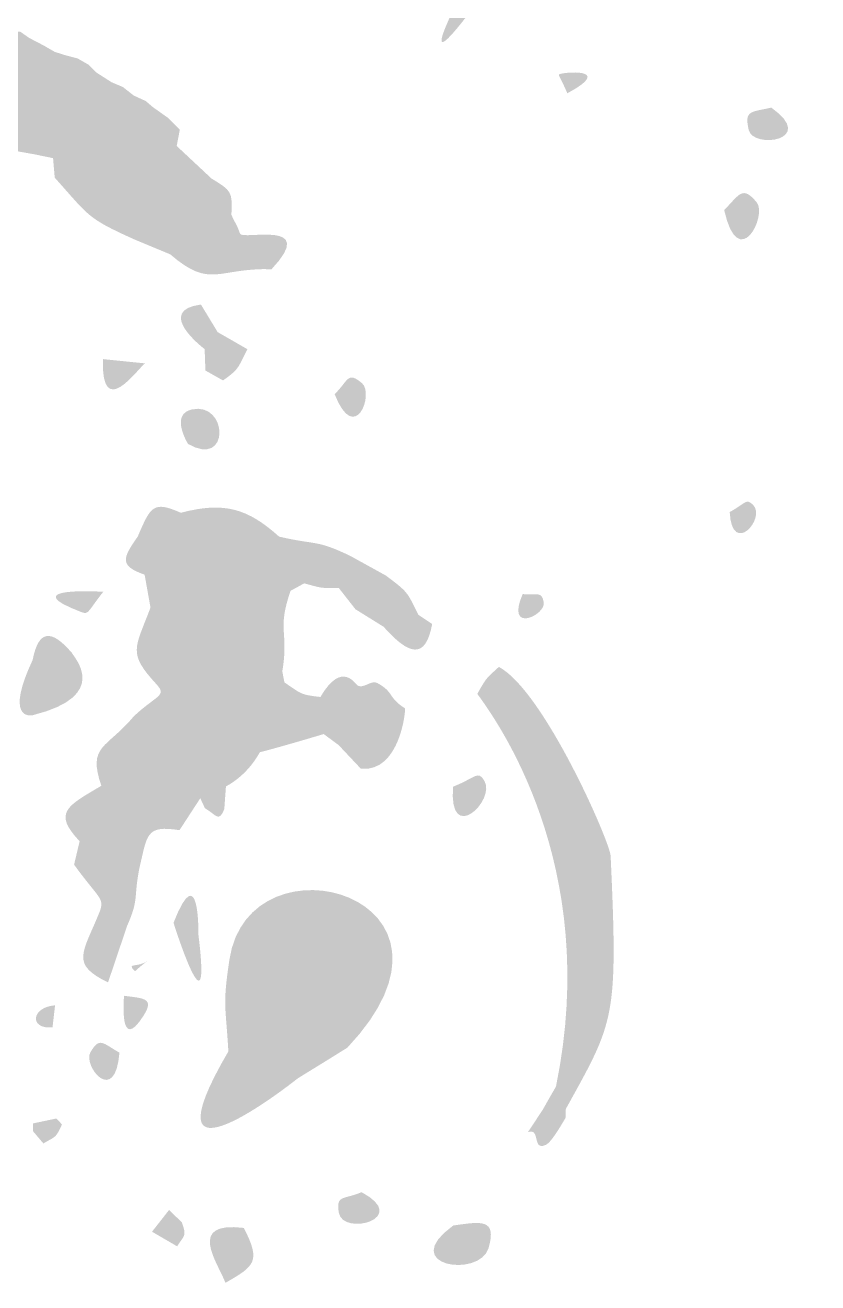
# Model space of a CAD drawing. Header units: millimetres. Extents: x 1296 to 1509, y 27 to 134.
# Drawn here: x 1494.7 to 1506.16, y 91.99 to 110.17 of the extents above; entities that cross this region are included whole.
import ezdxf

# ---------------------------------------------------------------- set-up
doc = ezdxf.new("R2010")
doc.units = ezdxf.units.MM

msp = doc.modelspace()

# ---------------------------------------------------------------- hatches: boundary and pattern name
at = {"true_color": 0x080808, "transparency": 33554687}
h = msp.add_hatch(color=18, dxfattribs=at)
edge = h.paths.add_edge_path(flags=0)
edge.add_spline(control_points=[(1502.505, 113.36), (1502.928, 113.077), (1502.821, 113.008), (1502.856, 112.986), (1502.937, 112.329), (1502.613, 112.473), (1502.252, 111.945), (1498.689, 106.731), (1502.446, 113.261), (1502.505, 113.36)], knot_values=[0, 0, 0, 0, 1, 1, 1, 2, 2, 2, 3, 3, 3, 3], degree=3, periodic=1)
h = msp.add_hatch(color=18, dxfattribs=at)
edge = h.paths.add_edge_path(flags=0)
edge.add_spline(control_points=[(1491.026, 109.14), (1491.026, 109.14), (1490.602, 108.548), (1490.602, 108.548), (1490.138, 107.902), (1490.644, 107.455), (1489.863, 107.319), (1489.281, 107.219), (1489.297, 107.377), (1488.725, 107.277), (1488.725, 107.277), (1488.874, 107.53), (1488.874, 107.53), (1488.874, 107.53), (1488.957, 107.657), (1488.957, 107.657), (1488.708, 108.051), (1488.728, 108.085), (1488.749, 108.12), (1488.964, 108.49), (1489.087, 108.042), (1489.504, 108.157), (1489.504, 108.157), (1489.561, 108.323), (1489.561, 108.323), (1489.561, 108.323), (1489.483, 108.49), (1489.483, 108.49), (1489.483, 108.49), (1489.573, 108.823), (1489.573, 108.823), (1489.573, 108.823), (1489.569, 108.989), (1489.569, 108.989), (1489.151, 109.737), (1489.498, 109.93), (1490.355, 109.845), (1490.355, 109.845), (1490.519, 109.917), (1490.519, 109.917), (1490.519, 109.917), (1490.684, 109.995), (1490.684, 109.995), (1490.684, 109.995), (1490.848, 110.056), (1490.848, 110.056), (1490.848, 110.056), (1491.013, 110.086), (1491.013, 110.086), (1491.013, 110.086), (1491.177, 110.035), (1491.177, 110.035), (1491.177, 110.035), (1491.342, 110.126), (1491.342, 110.126), (1491.342, 110.126), (1491.506, 110.261), (1491.506, 110.261), (1491.506, 110.261), (1491.671, 110.287), (1491.671, 110.287), (1491.671, 110.287), (1491.835, 110.315), (1491.835, 110.315), (1491.835, 110.315), (1492, 110.345), (1492, 110.345), (1492, 110.345), (1492.164, 110.376), (1492.164, 110.376), (1492.164, 110.376), (1492.329, 110.381), (1492.329, 110.381), (1492.329, 110.381), (1492.987, 110.381), (1492.987, 110.381), (1492.987, 110.381), (1493.151, 110.389), (1493.151, 110.389), (1493.151, 110.389), (1493.316, 110.402), (1493.316, 110.402), (1493.316, 110.402), (1493.481, 110.386), (1493.481, 110.386), (1493.481, 110.386), (1493.645, 110.326), (1493.645, 110.326), (1493.645, 110.326), (1493.81, 110.28), (1493.81, 110.28), (1493.81, 110.28), (1493.974, 110.248), (1493.974, 110.248), (1493.974, 110.248), (1494.139, 110.214), (1494.139, 110.214), (1494.139, 110.214), (1494.303, 110.148), (1494.303, 110.148), (1494.303, 110.148), (1494.468, 110.099), (1494.468, 110.099), (1494.468, 110.099), (1494.632, 110.076), (1494.632, 110.076), (1494.632, 110.076), (1494.755, 109.989), (1494.755, 109.989), (1494.755, 109.989), (1494.961, 109.882), (1494.961, 109.882), (1494.961, 109.882), (1495.126, 109.787), (1495.126, 109.787), (1495.126, 109.787), (1495.29, 109.735), (1495.29, 109.735), (1495.29, 109.735), (1495.455, 109.693), (1495.455, 109.693), (1495.455, 109.693), (1495.619, 109.599), (1495.619, 109.599), (1495.619, 109.599), (1495.727, 109.489), (1495.727, 109.489), (1495.727, 109.489), (1495.948, 109.348), (1495.948, 109.348), (1495.948, 109.348), (1496.113, 109.278), (1496.113, 109.278), (1496.113, 109.278), (1496.268, 109.156), (1496.268, 109.156), (1496.268, 109.156), (1496.442, 109.076), (1496.442, 109.076), (1496.442, 109.076), (1496.544, 108.989), (1496.544, 108.989), (1496.544, 108.989), (1496.771, 108.828), (1496.771, 108.828), (1496.771, 108.828), (1496.935, 108.662), (1496.935, 108.662), (1496.935, 108.662), (1496.89, 108.426), (1496.89, 108.426), (1494.715, 108.989), (1494.722, 110.047), (1491.675, 109.806), (1491.615, 109.802), (1491.696, 109.65), (1491.013, 109.451), (1490.989, 109.444), (1491.013, 109.451), (1491.026, 109.14)], knot_values=[0, 0, 0, 0, 1, 1, 1, 2, 2, 2, 3, 3, 3, 4, 4, 4, 5, 5, 5, 6, 6, 6, 7, 7, 7, 8, 8, 8, 9, 9, 9, 10, 10, 10, 11, 11, 11, 12, 12, 12, 13, 13, 13, 14, 14, 14, 15, 15, 15, 16, 16, 16, 17, 17, 17, 18, 18, 18, 19, 19, 19, 20, 20, 20, 21, 21, 21, 22, 22, 22, 23, 23, 23, 24, 24, 24, 25, 25, 25, 26, 26, 26, 27, 27, 27, 28, 28, 28, 29, 29, 29, 30, 30, 30, 31, 31, 31, 32, 32, 32, 33, 33, 33, 34, 34, 34, 35, 35, 35, 36, 36, 36, 37, 37, 37, 38, 38, 38, 39, 39, 39, 40, 40, 40, 41, 41, 41, 42, 42, 42, 43, 43, 43, 44, 44, 44, 45, 45, 45, 46, 46, 46, 47, 47, 47, 48, 48, 48, 49, 49, 49, 50, 50, 50, 51, 51, 51, 52, 52, 52, 53, 53, 53, 53], degree=3, periodic=1)
h = msp.add_hatch(color=18, dxfattribs=at)
edge = h.paths.add_edge_path(flags=0)
edge.add_spline(control_points=[(1491.026, 109.14), (1491.013, 109.451), (1490.989, 109.444), (1491.013, 109.451), (1491.696, 109.65), (1491.615, 109.802), (1491.675, 109.806), (1494.722, 110.047), (1494.715, 108.989), (1496.89, 108.426), (1496.89, 108.426), (1497.393, 107.956), (1497.393, 107.956), (1497.432, 107.657), (1497.646, 107.462), (1497.681, 107.43), (1497.751, 107.277), (1497.75, 107.314), (1497.806, 107.158), (1497.841, 107.059), (1498.949, 107.374), (1498.262, 106.645), (1497.47, 106.666), (1497.389, 106.352), (1496.797, 106.859), (1496.797, 106.859), (1496.271, 107.078), (1496.271, 107.078), (1496.53, 107.37), (1496.452, 107.382), (1496.356, 107.743), (1496.593, 107.947), (1496.663, 107.991), (1496.442, 108.227), (1496.442, 108.227), (1496.277, 108.286), (1496.277, 108.286), (1495.996, 108.069), (1496.024, 108.028), (1495.656, 108.046), (1495.656, 108.046), (1495.102, 108.25), (1495.102, 108.25), (1493.6, 108.578), (1493.501, 108.323), (1492.838, 108.145), (1492.838, 108.145), (1492.648, 108.323), (1492.648, 108.323), (1492.648, 108.323), (1492.73, 108.49), (1492.73, 108.49), (1494.068, 109.136), (1492.309, 109.538), (1491.026, 109.14)], knot_values=[0, 0, 0, 0, 1, 1, 1, 2, 2, 2, 3, 3, 3, 4, 4, 4, 5, 5, 5, 6, 6, 6, 7, 7, 7, 8, 8, 8, 9, 9, 9, 10, 10, 10, 11, 11, 11, 12, 12, 12, 13, 13, 13, 14, 14, 14, 15, 15, 15, 16, 16, 16, 17, 17, 17, 18, 18, 18, 18], degree=3, periodic=1)
h = msp.add_hatch(color=18, dxfattribs=at)
edge = h.paths.add_edge_path(flags=0)
edge.add_spline(control_points=[(1502.539, 109.188), (1502.42, 109.46), (1502.411, 109.438), (1502.42, 109.46), (1502.433, 109.491), (1503.254, 109.571), (1502.539, 109.188)], knot_values=[0, 0, 0, 0, 1, 1, 1, 2, 2, 2, 2], degree=3, periodic=1)
h = msp.add_hatch(color=18, dxfattribs=at)
edge = h.paths.add_edge_path(flags=0)
edge.add_spline(control_points=[(1505.488, 108.981), (1506.161, 108.505), (1505.227, 108.379), (1505.162, 108.657), (1505.093, 108.951), (1505.2, 108.912), (1505.488, 108.981)], knot_values=[0, 0, 0, 0, 1, 1, 1, 2, 2, 2, 2], degree=3, periodic=1)
h = msp.add_hatch(color=18, dxfattribs=at)
edge = h.paths.add_edge_path(flags=0)
edge.add_spline(control_points=[(1495.102, 108.25), (1495.102, 108.25), (1495.656, 108.046), (1495.656, 108.046), (1495.977, 107.79), (1495.936, 107.662), (1496.356, 107.743), (1496.452, 107.382), (1496.53, 107.37), (1496.271, 107.078), (1495.58, 107.389), (1495.623, 107.416), (1495.126, 107.968), (1495.126, 107.968), (1495.102, 108.25), (1495.102, 108.25)], knot_values=[0, 0, 0, 0, 1, 1, 1, 2, 2, 2, 3, 3, 3, 4, 4, 4, 5, 5, 5, 5], degree=3, periodic=1)
h = msp.add_hatch(color=18, dxfattribs=at)
edge = h.paths.add_edge_path(flags=0)
edge.add_spline(control_points=[(1495.656, 108.046), (1496.024, 108.028), (1495.996, 108.069), (1496.277, 108.286), (1496.277, 108.286), (1496.442, 108.227), (1496.442, 108.227), (1496.663, 107.991), (1496.593, 107.947), (1496.356, 107.743), (1495.936, 107.662), (1495.977, 107.79), (1495.656, 108.046)], knot_values=[0, 0, 0, 0, 1, 1, 1, 2, 2, 2, 3, 3, 3, 4, 4, 4, 4], degree=3, periodic=1)
h = msp.add_hatch(color=18, dxfattribs=at)
edge = h.paths.add_edge_path(flags=0)
edge.add_spline(control_points=[(1497.393, 107.956), (1497.685, 107.778), (1497.697, 107.768), (1497.681, 107.43), (1497.646, 107.462), (1497.432, 107.657), (1497.393, 107.956)], knot_values=[0, 0, 0, 0, 1, 1, 1, 2, 2, 2, 2], degree=3, periodic=1)
h = msp.add_hatch(color=18, dxfattribs=at)
edge = h.paths.add_edge_path(flags=0)
edge.add_spline(control_points=[(1504.807, 107.499), (1505.033, 107.732), (1505.072, 107.856), (1505.277, 107.612), (1505.436, 107.423), (1505.013, 106.576), (1504.807, 107.499)], knot_values=[0, 0, 0, 0, 1, 1, 1, 2, 2, 2, 2], degree=3, periodic=1)
h = msp.add_hatch(color=18, dxfattribs=at)
edge = h.paths.add_edge_path(flags=0)
edge.add_spline(control_points=[(1497.483, 105.734), (1497.483, 105.734), (1497.294, 105.489), (1497.294, 105.489), (1497.254, 105.52), (1496.579, 106.045), (1497.238, 106.134), (1497.241, 106.135), (1497.239, 106.135), (1497.483, 105.734)], knot_values=[0, 0, 0, 0, 1, 1, 1, 2, 2, 2, 3, 3, 3, 3], degree=3, periodic=1)
h = msp.add_hatch(color=18, dxfattribs=at)
edge = h.paths.add_edge_path(flags=0)
edge.add_spline(control_points=[(1497.483, 105.734), (1497.912, 105.489), (1497.909, 105.49), (1497.912, 105.489), (1497.771, 105.216), (1497.803, 105.211), (1497.56, 105.036), (1497.56, 105.036), (1497.305, 105.18), (1497.305, 105.18), (1497.305, 105.18), (1497.294, 105.489), (1497.294, 105.489), (1497.294, 105.489), (1497.483, 105.734), (1497.483, 105.734)], knot_values=[0, 0, 0, 0, 1, 1, 1, 2, 2, 2, 3, 3, 3, 4, 4, 4, 5, 5, 5, 5], degree=3, periodic=1)
h = msp.add_hatch(color=18, dxfattribs=at)
edge = h.paths.add_edge_path(flags=0)
edge.add_spline(control_points=[(1495.822, 105.345), (1495.822, 105.345), (1496.432, 105.283), (1496.432, 105.283), (1496.323, 105.205), (1495.798, 104.439), (1495.822, 105.345)], knot_values=[0, 0, 0, 0, 1, 1, 1, 2, 2, 2, 2], degree=3, periodic=1)
h = msp.add_hatch(color=18, dxfattribs=at)
edge = h.paths.add_edge_path(flags=0)
edge.add_spline(control_points=[(1499.173, 104.839), (1499.369, 105.021), (1499.354, 105.181), (1499.57, 104.996), (1499.748, 104.842), (1499.468, 104.088), (1499.173, 104.839)], knot_values=[0, 0, 0, 0, 1, 1, 1, 2, 2, 2, 2], degree=3, periodic=1)
h = msp.add_hatch(color=18, dxfattribs=at)
edge = h.paths.add_edge_path(flags=0)
edge.add_spline(control_points=[(1497.054, 104.118), (1497.034, 104.152), (1496.798, 104.548), (1497.11, 104.617), (1497.631, 104.733), (1497.67, 103.763), (1497.054, 104.118)], knot_values=[0, 0, 0, 0, 1, 1, 1, 2, 2, 2, 2], degree=3, periodic=1)
h = msp.add_hatch(color=18, dxfattribs=at)
edge = h.paths.add_edge_path(flags=0)
edge.add_spline(control_points=[(1496.95, 103.123), (1496.961, 102.632), (1496.92, 102.412), (1497.597, 102.483), (1497.8, 102.504), (1497.767, 102.467), (1497.953, 102.37), (1497.953, 102.37), (1497.722, 102.162), (1497.722, 102.162), (1497.322, 101.787), (1497.576, 101.704), (1497.414, 101.162), (1497.329, 100.878), (1497.46, 100.935), (1497.768, 100.65), (1497.591, 99.945), (1497.634, 99.968), (1497.514, 99.269), (1497.317, 99.185), (1497.359, 99.166), (1497.231, 98.996), (1497.231, 98.996), (1496.93, 98.534), (1496.93, 98.534), (1496.438, 98.614), (1496.466, 98.463), (1496.35, 97.985), (1496.049, 98.121), (1496.105, 98.181), (1495.486, 98.374), (1495.095, 98.788), (1495.303, 98.883), (1495.8, 99.176), (1496.142, 98.76), (1496.208, 98.895), (1496.324, 98.946), (1497.533, 99.237), (1496.42, 99.514), (1496.375, 99.52), (1496.609, 99.885), (1496.614, 99.95), (1496.271, 100.182), (1496.599, 100.49), (1496.755, 100.472), (1496.597, 100.644), (1496.179, 101.099), (1496.285, 101.153), (1496.511, 101.752), (1496.511, 101.752), (1496.426, 102.228), (1496.426, 102.228), (1496.426, 102.228), (1496.556, 102.366), (1496.556, 102.366), (1496.556, 102.366), (1496.52, 102.521), (1496.52, 102.521), (1496.52, 102.521), (1496.325, 102.777), (1496.325, 102.777), (1496.511, 103.204), (1496.542, 103.306), (1496.95, 103.123)], knot_values=[0, 0, 0, 0, 1, 1, 1, 2, 2, 2, 3, 3, 3, 4, 4, 4, 5, 5, 5, 6, 6, 6, 7, 7, 7, 8, 8, 8, 9, 9, 9, 10, 10, 10, 11, 11, 11, 12, 12, 12, 13, 13, 13, 14, 14, 14, 15, 15, 15, 16, 16, 16, 17, 17, 17, 18, 18, 18, 19, 19, 19, 20, 20, 20, 21, 21, 21, 21], degree=3, periodic=1)
h = msp.add_hatch(color=18, dxfattribs=at)
edge = h.paths.add_edge_path(flags=0)
edge.add_spline(control_points=[(1496.95, 103.123), (1497.585, 103.292), (1497.925, 103.178), (1498.37, 102.779), (1498.37, 102.779), (1498.407, 102.337), (1498.407, 102.337), (1498.157, 102.293), (1498.166, 102.256), (1497.953, 102.37), (1497.767, 102.467), (1497.8, 102.504), (1497.597, 102.483), (1496.92, 102.412), (1496.961, 102.632), (1496.95, 103.123)], knot_values=[0, 0, 0, 0, 1, 1, 1, 2, 2, 2, 3, 3, 3, 4, 4, 4, 5, 5, 5, 5], degree=3, periodic=1)
h = msp.add_hatch(color=18, dxfattribs=at)
edge = h.paths.add_edge_path(flags=0)
edge.add_spline(control_points=[(1504.887, 103.133), (1505.121, 103.264), (1505.124, 103.336), (1505.224, 103.238), (1505.42, 103.045), (1504.919, 102.48), (1504.887, 103.133)], knot_values=[0, 0, 0, 0, 1, 1, 1, 2, 2, 2, 2], degree=3, periodic=1)
h = msp.add_hatch(color=18, dxfattribs=at)
edge = h.paths.add_edge_path(flags=0)
edge.add_spline(control_points=[(1496.325, 102.777), (1496.325, 102.777), (1496.52, 102.521), (1496.52, 102.521), (1496.52, 102.521), (1496.556, 102.366), (1496.556, 102.366), (1496.556, 102.366), (1496.426, 102.228), (1496.426, 102.228), (1496.062, 102.357), (1496.102, 102.461), (1496.325, 102.777)], knot_values=[0, 0, 0, 0, 1, 1, 1, 2, 2, 2, 3, 3, 3, 4, 4, 4, 4], degree=3, periodic=1)
h = msp.add_hatch(color=18, dxfattribs=at)
edge = h.paths.add_edge_path(flags=0)
edge.add_spline(control_points=[(1498.37, 102.779), (1498.908, 102.652), (1498.902, 102.741), (1499.405, 102.497), (1499.227, 102.069), (1499.25, 102.073), (1499.232, 102.038), (1498.973, 102.032), (1498.998, 102.03), (1498.734, 102.103), (1498.734, 102.103), (1498.407, 102.337), (1498.407, 102.337), (1498.407, 102.337), (1498.37, 102.779), (1498.37, 102.779)], knot_values=[0, 0, 0, 0, 1, 1, 1, 2, 2, 2, 3, 3, 3, 4, 4, 4, 5, 5, 5, 5], degree=3, periodic=1)
h = msp.add_hatch(color=18, dxfattribs=at)
edge = h.paths.add_edge_path(flags=0)
edge.add_spline(control_points=[(1499.405, 102.497), (1499.405, 102.497), (1499.914, 102.216), (1499.914, 102.216), (1499.665, 101.994), (1499.667, 102.037), (1499.475, 101.728), (1499.475, 101.728), (1499.232, 102.038), (1499.232, 102.038), (1499.25, 102.073), (1499.227, 102.069), (1499.405, 102.497)], knot_values=[0, 0, 0, 0, 1, 1, 1, 2, 2, 2, 3, 3, 3, 4, 4, 4, 4], degree=3, periodic=1)
h = msp.add_hatch(color=18, dxfattribs=at)
edge = h.paths.add_edge_path(flags=0)
edge.add_spline(control_points=[(1497.953, 102.37), (1498.166, 102.256), (1498.157, 102.293), (1498.407, 102.337), (1498.407, 102.337), (1498.734, 102.103), (1498.734, 102.103), (1498.734, 102.103), (1498.537, 101.995), (1498.537, 101.995), (1498.335, 101.42), (1498.515, 101.413), (1498.417, 100.829), (1498.062, 100.836), (1498.056, 100.901), (1497.768, 100.65), (1497.46, 100.935), (1497.329, 100.878), (1497.414, 101.162), (1497.576, 101.704), (1497.322, 101.787), (1497.722, 102.162), (1497.722, 102.162), (1497.953, 102.37), (1497.953, 102.37)], knot_values=[0, 0, 0, 0, 1, 1, 1, 2, 2, 2, 3, 3, 3, 4, 4, 4, 5, 5, 5, 6, 6, 6, 7, 7, 7, 8, 8, 8, 8], degree=3, periodic=1)
h = msp.add_hatch(color=18, dxfattribs=at)
edge = h.paths.add_edge_path(flags=0)
edge.add_spline(control_points=[(1499.914, 102.216), (1500.234, 101.975), (1500.218, 101.987), (1500.384, 101.648), (1500.108, 101.635), (1500.166, 101.477), (1499.882, 101.475), (1499.882, 101.475), (1499.475, 101.728), (1499.475, 101.728), (1499.667, 102.037), (1499.665, 101.994), (1499.914, 102.216)], knot_values=[0, 0, 0, 0, 1, 1, 1, 2, 2, 2, 3, 3, 3, 4, 4, 4, 4], degree=3, periodic=1)
h = msp.add_hatch(color=18, dxfattribs=at)
edge = h.paths.add_edge_path(flags=0)
edge.add_spline(control_points=[(1495.828, 101.981), (1495.61, 101.708), (1495.62, 101.647), (1495.52, 101.684), (1494.525, 102.06), (1495.794, 101.983), (1495.828, 101.981)], knot_values=[0, 0, 0, 0, 1, 1, 1, 2, 2, 2, 2], degree=3, periodic=1)
h = msp.add_hatch(color=18, dxfattribs=at)
edge = h.paths.add_edge_path(flags=0)
edge.add_spline(control_points=[(1501.893, 101.948), (1502.104, 101.923), (1502.166, 102), (1502.198, 101.828), (1502.232, 101.646), (1501.639, 101.362), (1501.893, 101.948)], knot_values=[0, 0, 0, 0, 1, 1, 1, 2, 2, 2, 2], degree=3, periodic=1)
h = msp.add_hatch(color=18, dxfattribs=at)
edge = h.paths.add_edge_path(flags=0)
edge.add_spline(control_points=[(1500.384, 101.648), (1500.384, 101.648), (1500.584, 101.515), (1500.584, 101.515), (1500.489, 100.993), (1500.246, 101.065), (1499.882, 101.475), (1500.166, 101.477), (1500.108, 101.635), (1500.384, 101.648)], knot_values=[0, 0, 0, 0, 1, 1, 1, 2, 2, 2, 3, 3, 3, 3], degree=3, periodic=1)
h = msp.add_hatch(color=18, dxfattribs=at)
edge = h.paths.add_edge_path(flags=0)
edge.add_spline(control_points=[(1495.374, 101.098), (1495.09, 100.869), (1495.057, 100.726), (1494.807, 100.996), (1494.892, 101.432), (1495.075, 101.446), (1495.374, 101.098)], knot_values=[0, 0, 0, 0, 1, 1, 1, 2, 2, 2, 2], degree=3, periodic=1)
h = msp.add_hatch(color=18, dxfattribs=at)
edge = h.paths.add_edge_path(flags=0)
edge.add_spline(control_points=[(1495.374, 101.098), (1495.399, 101.037), (1495.946, 100.48), (1494.81, 100.197), (1494.748, 100.182), (1494.415, 100.161), (1494.807, 100.996), (1495.057, 100.726), (1495.09, 100.869), (1495.374, 101.098)], knot_values=[0, 0, 0, 0, 1, 1, 1, 2, 2, 2, 3, 3, 3, 3], degree=3, periodic=1)
h = msp.add_hatch(color=18, dxfattribs=at)
edge = h.paths.add_edge_path(flags=0)
edge.add_spline(control_points=[(1499.51, 100.623), (1499.435, 100.148), (1499.551, 100.12), (1499.231, 99.765), (1499.231, 99.765), (1499.016, 99.924), (1499.016, 99.924), (1498.968, 100.46), (1498.969, 100.456), (1498.968, 100.46), (1499.283, 100.999), (1499.477, 100.637), (1499.51, 100.623)], knot_values=[0, 0, 0, 0, 1, 1, 1, 2, 2, 2, 3, 3, 3, 4, 4, 4, 4], degree=3, periodic=1)
h = msp.add_hatch(color=18, dxfattribs=at)
edge = h.paths.add_edge_path(flags=0)
edge.add_spline(control_points=[(1498.417, 100.829), (1498.417, 100.829), (1498.448, 100.671), (1498.448, 100.671), (1497.806, 100.211), (1498.09, 99.879), (1498.092, 99.661), (1498.065, 99.612), (1497.915, 99.335), (1497.602, 99.167), (1497.602, 99.167), (1497.514, 99.269), (1497.514, 99.269), (1497.634, 99.968), (1497.591, 99.945), (1497.768, 100.65), (1498.056, 100.901), (1498.062, 100.836), (1498.417, 100.829)], knot_values=[0, 0, 0, 0, 1, 1, 1, 2, 2, 2, 3, 3, 3, 4, 4, 4, 5, 5, 5, 6, 6, 6, 6], degree=3, periodic=1)
h = msp.add_hatch(color=18, dxfattribs=at)
edge = h.paths.add_edge_path(flags=0)
edge.add_spline(control_points=[(1501.549, 100.895), (1502.198, 100.55), (1503.155, 98.369), (1503.165, 98.161), (1503.273, 95.804), (1503.221, 95.776), (1502.523, 94.515), (1502.338, 94.411), (1502.344, 94.38), (1502.187, 94.499), (1502.377, 94.841), (1502.371, 94.81), (1502.377, 94.841), (1503.033, 98.042), (1501.508, 100.133), (1501.237, 100.505), (1501.372, 100.745), (1501.363, 100.725), (1501.549, 100.895)], knot_values=[0, 0, 0, 0, 1, 1, 1, 2, 2, 2, 3, 3, 3, 4, 4, 4, 5, 5, 5, 6, 6, 6, 6], degree=3, periodic=1)
h = msp.add_hatch(color=18, dxfattribs=at)
edge = h.paths.add_edge_path(flags=0)
edge.add_spline(control_points=[(1498.448, 100.671), (1498.695, 100.504), (1498.671, 100.494), (1498.968, 100.46), (1498.969, 100.456), (1498.968, 100.46), (1499.016, 99.924), (1498.943, 99.902), (1498.381, 99.734), (1498.092, 99.661), (1498.09, 99.879), (1497.806, 100.211), (1498.448, 100.671)], knot_values=[0, 0, 0, 0, 1, 1, 1, 2, 2, 2, 3, 3, 3, 4, 4, 4, 4], degree=3, periodic=1)
h = msp.add_hatch(color=18, dxfattribs=at)
edge = h.paths.add_edge_path(flags=0)
edge.add_spline(control_points=[(1499.51, 100.623), (1499.593, 100.579), (1499.705, 100.707), (1499.788, 100.663), (1500.035, 100.532), (1499.94, 100.454), (1500.191, 100.296), (1500.205, 100.287), (1500.124, 99.369), (1499.554, 99.422), (1499.554, 99.422), (1499.231, 99.765), (1499.231, 99.765), (1499.551, 100.12), (1499.435, 100.148), (1499.51, 100.623)], knot_values=[0, 0, 0, 0, 1, 1, 1, 2, 2, 2, 3, 3, 3, 4, 4, 4, 5, 5, 5, 5], degree=3, periodic=1)
h = msp.add_hatch(color=18, dxfattribs=at)
edge = h.paths.add_edge_path(flags=0)
edge.add_spline(control_points=[(1497.085, 100.317), (1497.332, 99.732), (1496.972, 99.869), (1496.937, 99.882), (1496.629, 99.999), (1496.958, 100.04), (1497.085, 100.317)], knot_values=[0, 0, 0, 0, 1, 1, 1, 2, 2, 2, 2], degree=3, periodic=1)
h = msp.add_hatch(color=18, dxfattribs=at)
edge = h.paths.add_edge_path(flags=0)
edge.add_spline(control_points=[(1496.271, 100.182), (1496.614, 99.95), (1496.609, 99.885), (1496.375, 99.52), (1496.375, 99.52), (1496.324, 98.946), (1496.324, 98.946), (1496.208, 98.895), (1496.142, 98.76), (1495.8, 99.176), (1495.598, 99.769), (1495.874, 99.707), (1496.271, 100.182)], knot_values=[0, 0, 0, 0, 1, 1, 1, 2, 2, 2, 3, 3, 3, 4, 4, 4, 4], degree=3, periodic=1)
h = msp.add_hatch(color=18, dxfattribs=at)
edge = h.paths.add_edge_path(flags=0)
edge.add_spline(control_points=[(1496.375, 99.52), (1496.42, 99.514), (1497.533, 99.237), (1496.324, 98.946), (1496.324, 98.946), (1496.375, 99.52), (1496.375, 99.52)], knot_values=[0, 0, 0, 0, 1, 1, 1, 2, 2, 2, 2], degree=3, periodic=1)
h = msp.add_hatch(color=18, dxfattribs=at)
edge = h.paths.add_edge_path(flags=0)
edge.add_spline(control_points=[(1500.886, 99.162), (1501.223, 99.298), (1501.244, 99.405), (1501.339, 99.248), (1501.509, 98.965), (1500.819, 98.305), (1500.886, 99.162)], knot_values=[0, 0, 0, 0, 1, 1, 1, 2, 2, 2, 2], degree=3, periodic=1)
h = msp.add_hatch(color=18, dxfattribs=at)
edge = h.paths.add_edge_path(flags=0)
edge.add_spline(control_points=[(1497.514, 99.269), (1497.514, 99.269), (1497.602, 99.167), (1497.602, 99.167), (1497.602, 99.167), (1497.578, 98.838), (1497.578, 98.838), (1497.578, 98.838), (1497.297, 98.854), (1497.297, 98.854), (1497.297, 98.854), (1497.231, 98.996), (1497.231, 98.996), (1497.359, 99.166), (1497.317, 99.185), (1497.514, 99.269)], knot_values=[0, 0, 0, 0, 1, 1, 1, 2, 2, 2, 3, 3, 3, 4, 4, 4, 5, 5, 5, 5], degree=3, periodic=1)
h = msp.add_hatch(color=18, dxfattribs=at)
edge = h.paths.add_edge_path(flags=0)
edge.add_spline(control_points=[(1497.297, 98.854), (1497.297, 98.854), (1497.578, 98.838), (1497.578, 98.838), (1497.5, 98.643), (1497.466, 98.75), (1497.297, 98.854)], knot_values=[0, 0, 0, 0, 1, 1, 1, 2, 2, 2, 2], degree=3, periodic=1)
h = msp.add_hatch(color=18, dxfattribs=at)
edge = h.paths.add_edge_path(flags=0)
edge.add_spline(control_points=[(1497.637, 95.336), (1497.599, 96.011), (1497.551, 95.984), (1497.652, 96.662), (1497.935, 98.555), (1501.429, 97.577), (1499.358, 95.39), (1498.671, 94.961), (1498.671, 94.97), (1498.616, 94.927), (1498.549, 94.874), (1496.354, 93.145), (1497.637, 95.336)], knot_values=[0, 0, 0, 0, 1, 1, 1, 2, 2, 2, 3, 3, 3, 4, 4, 4, 4], degree=3, periodic=1)
h = msp.add_hatch(color=18, dxfattribs=at)
edge = h.paths.add_edge_path(flags=0)
edge.add_spline(control_points=[(1495.486, 98.374), (1496.105, 98.181), (1496.049, 98.121), (1496.35, 97.985), (1496.264, 97.548), (1496.349, 97.549), (1496.172, 97.148), (1496.172, 97.148), (1495.897, 96.333), (1495.897, 96.333), (1495.349, 96.6), (1495.531, 96.752), (1495.77, 97.341), (1495.857, 97.556), (1495.767, 97.536), (1495.406, 98.036), (1495.406, 98.036), (1495.486, 98.374), (1495.486, 98.374)], knot_values=[0, 0, 0, 0, 1, 1, 1, 2, 2, 2, 3, 3, 3, 4, 4, 4, 5, 5, 5, 6, 6, 6, 6], degree=3, periodic=1)
h = msp.add_hatch(color=18, dxfattribs=at)
edge = h.paths.add_edge_path(flags=0)
edge.add_spline(control_points=[(1496.844, 97.196), (1497.224, 98.164), (1497.203, 97.03), (1497.204, 97.024), (1497.399, 95.447), (1496.852, 97.165), (1496.844, 97.196)], knot_values=[0, 0, 0, 0, 1, 1, 1, 2, 2, 2, 2], degree=3, periodic=1)
h = msp.add_hatch(color=18, dxfattribs=at)
edge = h.paths.add_edge_path(flags=0)
edge.add_spline(control_points=[(1496.466, 96.644), (1496.28, 96.501), (1496.294, 96.487), (1496.28, 96.501), (1496.157, 96.624), (1496.335, 96.543), (1496.466, 96.644)], knot_values=[0, 0, 0, 0, 1, 1, 1, 2, 2, 2, 2], degree=3, periodic=1)
h = msp.add_hatch(color=18, dxfattribs=at)
edge = h.paths.add_edge_path(flags=0)
edge.add_spline(control_points=[(1496.129, 96.14), (1496.416, 96.102), (1496.571, 96.107), (1496.41, 95.852), (1496.054, 95.291), (1496.126, 96.107), (1496.129, 96.14)], knot_values=[0, 0, 0, 0, 1, 1, 1, 2, 2, 2, 2], degree=3, periodic=1)
h = msp.add_hatch(color=18, dxfattribs=at)
edge = h.paths.add_edge_path(flags=0)
edge.add_spline(control_points=[(1495.131, 96.002), (1495.131, 96.002), (1495.094, 95.683), (1495.094, 95.683), (1494.754, 95.654), (1494.784, 95.976), (1495.131, 96.002)], knot_values=[0, 0, 0, 0, 1, 1, 1, 2, 2, 2, 2], degree=3, periodic=1)
h = msp.add_hatch(color=18, dxfattribs=at)
edge = h.paths.add_edge_path(flags=0)
edge.add_spline(control_points=[(1496.062, 95.318), (1495.999, 94.534), (1495.528, 95.13), (1495.642, 95.323), (1495.776, 95.551), (1495.818, 95.456), (1496.062, 95.318)], knot_values=[0, 0, 0, 0, 1, 1, 1, 2, 2, 2, 2], degree=3, periodic=1)
h = msp.add_hatch(color=18, dxfattribs=at)
edge = h.paths.add_edge_path(flags=0)
edge.add_spline(control_points=[(1502.187, 94.499), (1502.344, 94.38), (1502.338, 94.411), (1502.523, 94.515), (1502.498, 94.471), (1502.532, 94.408), (1502.507, 94.364), (1502.301, 94.01), (1502.246, 93.99), (1502.209, 93.977), (1502.032, 93.912), (1502.151, 94.234), (1501.969, 94.168), (1501.969, 94.168), (1502.187, 94.499), (1502.187, 94.499)], knot_values=[0, 0, 0, 0, 1, 1, 1, 2, 2, 2, 3, 3, 3, 4, 4, 4, 5, 5, 5, 5], degree=3, periodic=1)
h = msp.add_hatch(color=18, dxfattribs=at)
edge = h.paths.add_edge_path(flags=0)
edge.add_spline(control_points=[(1494.813, 94.295), (1494.813, 94.295), (1495.151, 94.366), (1495.151, 94.366), (1495.151, 94.366), (1495.231, 94.28), (1495.231, 94.28), (1495.139, 94.074), (1495.137, 94.11), (1494.962, 94.005), (1494.962, 94.005), (1494.813, 94.181), (1494.813, 94.181), (1494.813, 94.181), (1494.813, 94.295), (1494.813, 94.295)], knot_values=[0, 0, 0, 0, 1, 1, 1, 2, 2, 2, 3, 3, 3, 4, 4, 4, 5, 5, 5, 5], degree=3, periodic=1)
h = msp.add_hatch(color=18, dxfattribs=at)
edge = h.paths.add_edge_path(flags=0)
edge.add_spline(control_points=[(1499.563, 93.301), (1500.28, 92.919), (1499.294, 92.662), (1499.235, 93.001), (1499.188, 93.27), (1499.309, 93.189), (1499.563, 93.301)], knot_values=[0, 0, 0, 0, 1, 1, 1, 2, 2, 2, 2], degree=3, periodic=1)
msp.add_hatch(color=18, dxfattribs=at).paths.add_polyline_path([(1496.78, 93.044), (1496.965, 92.863), (1496.896, 92.518), (1496.533, 92.729)], flags=0)
h = msp.add_hatch(color=18, dxfattribs=at)
edge = h.paths.add_edge_path(flags=0)
edge.add_spline(control_points=[(1500.89, 92.819), (1501.306, 92.878), (1501.518, 92.917), (1501.401, 92.496), (1501.276, 92.052), (1500.068, 92.231), (1500.89, 92.819)], knot_values=[0, 0, 0, 0, 1, 1, 1, 2, 2, 2, 2], degree=3, periodic=1)
h = msp.add_hatch(color=18, dxfattribs=at)
edge = h.paths.add_edge_path(flags=0)
edge.add_spline(control_points=[(1496.965, 92.863), (1497.037, 92.661), (1497, 92.682), (1496.896, 92.518), (1496.896, 92.518), (1496.965, 92.863), (1496.965, 92.863)], knot_values=[0, 0, 0, 0, 1, 1, 1, 2, 2, 2, 2], degree=3, periodic=1)
h = msp.add_hatch(color=18, dxfattribs=at)
edge = h.paths.add_edge_path(flags=0)
edge.add_spline(control_points=[(1497.861, 92.784), (1498.109, 92.299), (1498.022, 92.235), (1497.595, 91.99), (1497.483, 92.286), (1497.026, 92.886), (1497.861, 92.784)], knot_values=[0, 0, 0, 0, 1, 1, 1, 2, 2, 2, 2], degree=3, periodic=1)

doc.saveas('drawing.dxf')
